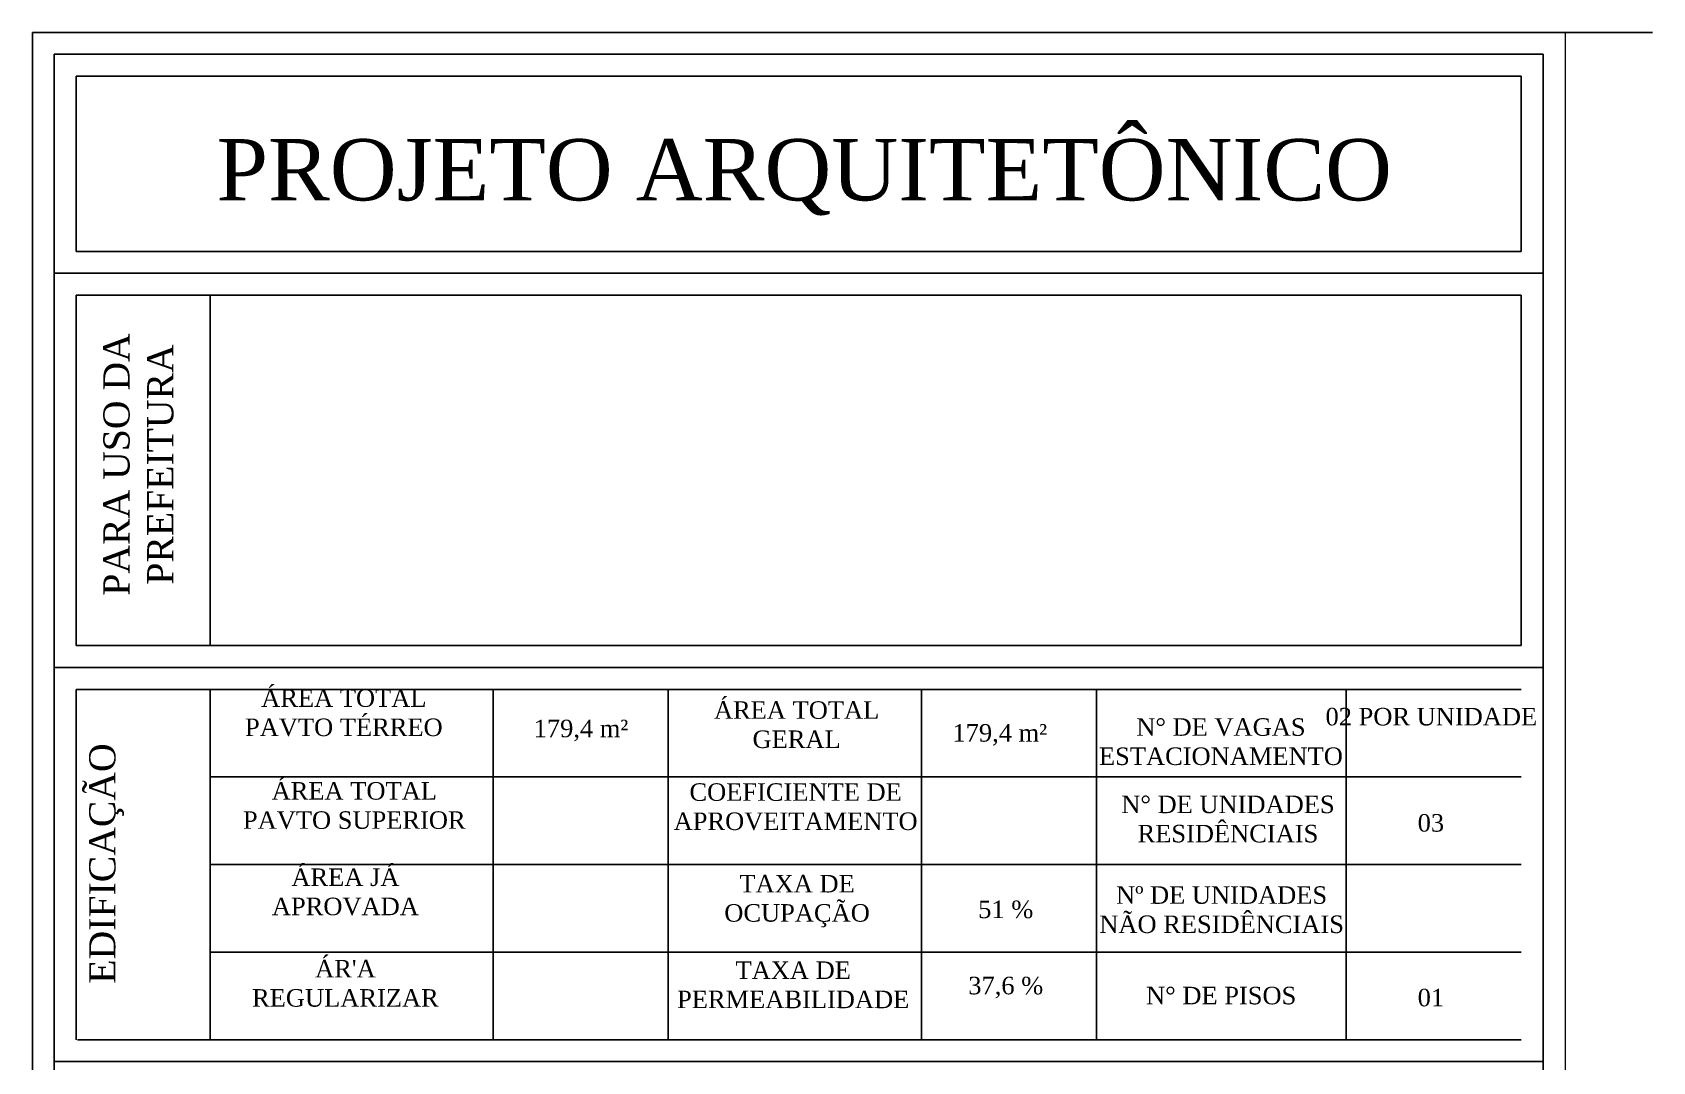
# Model space of a CAD drawing. Header units: centimetres. Extents: x -48696 to 156237, y -5617 to 29024.
# Drawn here: x -20980.71 to -20962.21, y 15793.7 to 15805.45 of the extents above; entities that cross this region are included whole.
import ezdxf

# ---------------------------------------------------------------- set-up
doc = ezdxf.new("R2010")
doc.units = ezdxf.units.CM
for name, color, linetype in [('A0', 7, 'Continuous'), ('PN010', 1, 'Continuous'), ('Portas-Cotas', 2, 'Continuous')]:
    doc.layers.add(name, color=color, linetype=linetype)
doc.layers.add('A0 BV', color=7, linetype='Continuous', plot=False)
doc.layers.add('Portas - Janelas', color=2, linetype='Continuous', lineweight=20)
doc.styles.add('Valéria', font='romantic.ttf', dxfattribs={"height": 10})

msp = doc.modelspace()

# ---------------------------------------------------------------- linework, layer by layer
at = {"layer": 'A0'}
for p, q in [((-20980.70696, 15805.44831), (-20980.70696, 15775.74831)), ((-20963.20696, 15805.44831), (-20962.20696, 15805.44831))]:
    msp.add_line(p, q, dxfattribs=at)
at = {"layer": 'A0 BV'}
for p, q in [((-20963.20696, 15805.44831), (-20980.70696, 15805.44831)), ((-20980.70693, 15805.44834), (-20963.20693, 15805.44834)), ((-20980.70693, 15776.74834), (-20980.70693, 15805.44834))]:
    msp.add_line(p, q, dxfattribs=at)
at = {"layer": 'PN010'}
for p, q in [((-20980.45691, 15805.19837), (-20963.45691, 15805.19837)), ((-20980.45691, 15776.99837), (-20980.45691, 15805.19837)), ((-20963.45691, 15805.19837), (-20963.45691, 15776.99837)), ((-20980.20691, 15804.94837), (-20963.70691, 15804.94837)), ((-20980.20691, 15802.94837), (-20980.20691, 15804.94837)), ((-20963.70691, 15804.94837), (-20963.70691, 15802.94837)), ((-20980.20691, 15802.94837), (-20963.70691, 15802.94837)), ((-20980.45691, 15802.69837), (-20963.45691, 15802.69837)), ((-20980.20691, 15802.44837), (-20963.70691, 15802.44837)), ((-20980.20691, 15798.44837), (-20980.20691, 15802.44837)), ((-20978.67866, 15798.44837), (-20978.67866, 15802.44837)), ((-20963.70691, 15802.44837), (-20963.70691, 15798.44837)), ((-20980.20691, 15798.44837), (-20963.70691, 15798.44837)), ((-20980.45691, 15798.19837), (-20963.45691, 15798.19837)), ((-20980.20691, 15797.94837), (-20963.70691, 15797.94837)), ((-20980.20691, 15793.94837), (-20980.20691, 15797.94837)), ((-20978.67866, 15797.94837), (-20978.67866, 15793.94837)), ((-20975.44714, 15797.94837), (-20975.44714, 15793.94837)), ((-20973.44714, 15797.94837), (-20973.44714, 15793.94837)), ((-20970.55517, 15793.94837), (-20970.55517, 15797.94837)), ((-20968.55517, 15793.94837), (-20968.55517, 15797.94837)), ((-20965.70691, 15797.94837), (-20965.70691, 15793.94837)), ((-20978.67866, 15796.94837), (-20963.70691, 15796.94837)), ((-20978.67866, 15795.94837), (-20963.70691, 15795.94837)), ((-20978.67866, 15794.94837), (-20963.70691, 15794.94837)), ((-20980.19209, 15793.94837), (-20963.70691, 15793.94837)), ((-20980.45691, 15793.69837), (-20963.45691, 15793.69837))]:
    msp.add_line(p, q, dxfattribs=at)
at = {"layer": 'Portas - Janelas'}
for p, q in [((-20980.70691, 15805.44837), (-20963.20691, 15805.44837)), ((-20980.70691, 15776.74837), (-20980.70691, 15805.44837)), ((-20963.20691, 15805.44837), (-20963.20691, 15776.74837))]:
    msp.add_line(p, q, dxfattribs=at)

# ---------------------------------------------------------------- texts
at = {"layer": 'Portas-Cotas', "attachment_point": 2, "style": 'Valéria'}
for s, insert, char_height, width in [('PROJETO ARQUITETÔNICO', (-20971.89383, 15804.23097), 0.7, 19.2428166), ('ÁREA TOTAL PAVTO TÉRREO', (-20977.15069, 15797.94837), 0.2, 2.2914148), ('ÁREA TOTAL GERAL', (-20971.98107, 15797.8119), 0.2, 2.2914148), ('02 POR UNIDADE', (-20964.73325, 15797.73652), 0.2, 2.2914148), ('179,4 m²', (-20974.44318, 15797.60191), 0.2, 2.2914148), ('179,4 m²', (-20969.66094, 15797.55161), 0.2, 2.2914148), ('N° DE VAGAS ESTACIONAMENTO', (-20967.13598, 15797.61797), 0.2, 2.2914148), ('ÁREA TOTAL PAVTO SUPERIOR', (-20977.03177, 15796.88918), 0.2, 2.5654434), ('COEFICIENTE DE APROVEITAMENTO', (-20971.99204, 15796.8756), 0.2, 2.5172984), ('N° DE UNIDADES RESIDÊNCIAIS', (-20967.05566, 15796.73478), 0.2, 2.5940408), ('03', (-20964.73848, 15796.52393), 0.2, 2.2914148), ('ÁREA JÁ APROVADA', (-20977.13313, 15795.90344), 0.2, 2.7605576), ('TAXA DE OCUPAÇÃO', (-20971.97571, 15795.82929), 0.2, 2.2914148), ('Nº DE UNIDADES NÃO RESIDÊNCIAIS', (-20967.12806, 15795.69966), 0.2, 2.9183865), ('51 %', (-20969.59314, 15795.53643), 0.2, 2.2914148), ("ÁR'A REGULARIZAR", (-20977.13313, 15794.85885), 0.2, 2.2914148), ('TAXA DE PERMEABILIDADE', (-20972.02005, 15794.84177), 0.2, 2.2700572), ('37,6 %', (-20969.59293, 15794.66656), 0.2, 2.2914148), ('N° DE PISOS', (-20967.13295, 15794.55244), 0.2, 2.2914148), ('01', (-20964.73848, 15794.52938), 0.2, 2.2914148)]:
    msp.add_mtext(s, dxfattribs=dict(at, insert=insert, char_height=char_height, width=width))
at = {"layer": 'Portas-Cotas', "char_height": 0.3, "width": 3.9160388, "attachment_point": 2, "rotation": 90, "style": 'Valéria'}
for s, insert in [('PARA USO DA PREFEITURA', (-20979.89731, 15800.51552)), ('EDIFICAÇÃO', (-20980.05876, 15795.95979))]:
    msp.add_mtext(s, dxfattribs=dict(at, insert=insert))

doc.saveas('drawing.dxf')
